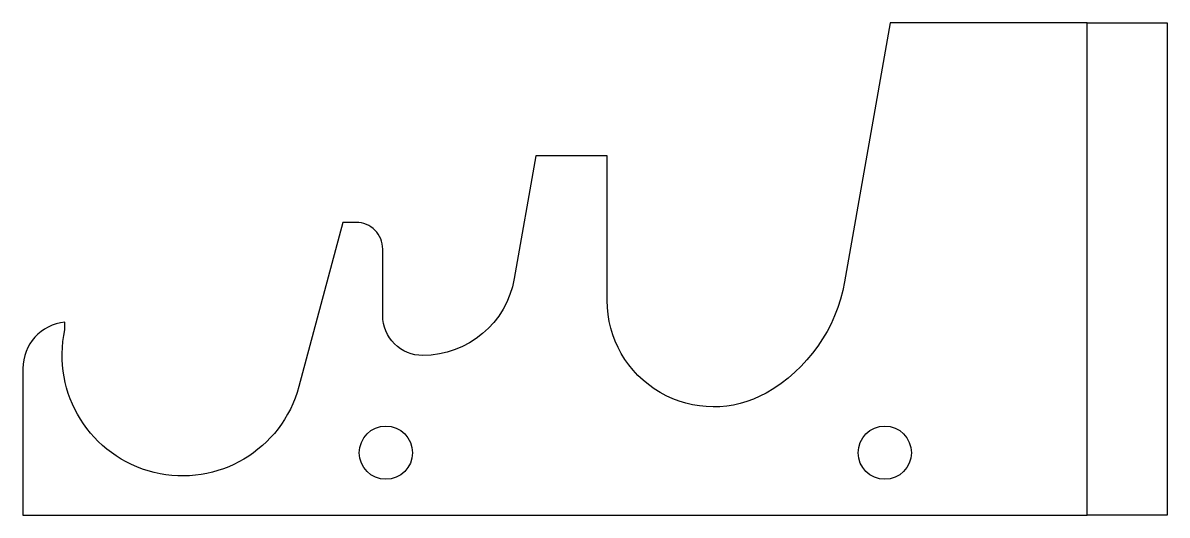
# Model space of a CAD drawing. Header units: millimetres. Extents: x 0 to 86, y -2 to 35.
import ezdxf

# ---------------------------------------------------------------- set-up
doc = ezdxf.new("R2010")
doc.units = ezdxf.units.MM
doc.layers.get('0').update_dxf_attribs({"linetype": 'CONTINUOUS'})

msp = doc.modelspace()

# ---------------------------------------------------------------- linework, layer by layer
msp.add_lwpolyline([(27.05, 18, 0.414214), (25.05, 20), (24.049, 20), (20.742, 7.658, -0.977316), (3.16, 11.939), (3.16, 12.5, 0.386006), (0, 9.017), (0, -2), (80, -2), (80, 35), (65.188, 35), (61.754, 15.527, -0.223434), (55.867, 7.179, -0.575143), (43.913, 14.133), (43.913, 25), (38.558, 25), (36.933, 15.784, -0.363232), (30.058, 10, -0.414977), (27.05, 13)], format="xyb", close=True)
msp.add_lwpolyline([(80, 35), (86, 35), (86, -2), (80, -2)], close=True)
for centre in [(27.282, 2.692), (64.782, 2.692)]:
    msp.add_circle(centre, 2)

doc.saveas('drawing.dxf')
